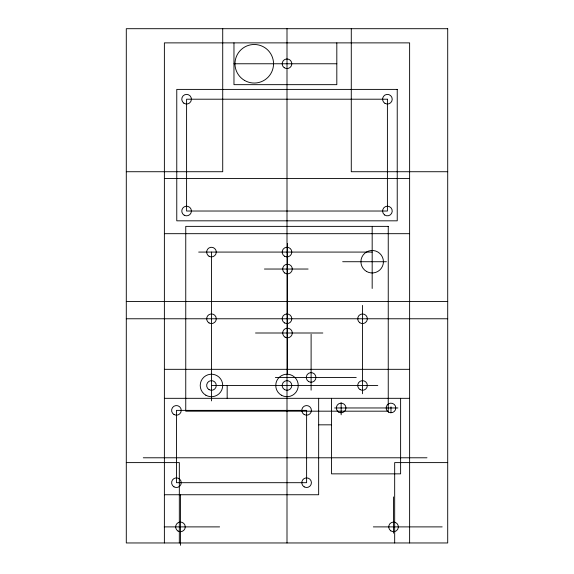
<?xml version="1.0" encoding="UTF-8"?>
<svg xmlns="http://www.w3.org/2000/svg" width="574" height="574" viewBox="0 0 574 574"><rect width="100%" height="100%" fill="white"/><g stroke="black" fill="none" stroke-linecap="round" stroke-linejoin="round"><path stroke-width="0.86" d="M233.97 63.764L336.816 63.764M126.294 171.726L222.719 171.726L222.719 28.7M447.706 171.726L351.281 171.726L351.281 28.7M164.379 178.507L409.621 178.507M164.379 233.683L409.621 233.683M198.683 252.079L372.174 252.079M342.664 261.722L386.417 261.722M264.42 269.034L308.102 269.034M126.294 301.501L447.706 301.501M126.294 318.771L447.706 318.771M255.523 332.999L322.825 332.999M164.379 369.319L409.621 369.319M275.369 377.434L356.232 377.434M211.469 385.47L377.771 385.47M164.379 398.32L409.621 398.32M334.62 407.963L397.933 407.963M318.656 424.832L331.514 424.832M143.292 457.787L426.984 457.787M126.294 462.608L179.325 462.608L179.325 542.961M447.706 462.608L394.675 462.608L394.675 542.961M164.379 494.745L318.656 494.745L318.656 398.32M164.229 526.889L219.605 526.889M373.344 526.889L442.159 526.889M409.621 542.961L409.621 42.878L164.379 42.878L164.379 542.961M400.616 398.32L400.616 473.851L331.514 473.851L331.514 398.32M393.549 496.919L393.549 533.167M390.98 406.858L390.98 412.67M372.174 226.931L372.174 288.471M362.531 305.404L362.531 393.75M341.157 402.747L341.157 414.801M336.816 42.878L336.816 84.658L233.97 84.658L233.97 42.878M311.108 334.29L311.108 390.148M287.481 243.563L287.481 374.083M287 28.7L287 542.961M227.168 385.47L227.168 398.32M211.469 252.079L211.469 400.896M180.451 494.903L180.451 545.3M447.706 28.7L126.294 28.7L126.294 542.961L447.706 542.961L447.706 28.7M397.23 89.4L176.77 89.4L176.77 220.825L397.23 220.825L397.23 89.4M387.407 99.202L186.593 99.202L186.593 211.024L387.407 211.024L387.407 99.202M388.246 226.371L185.754 226.371L185.754 411.178L388.246 411.178L388.246 226.371M306.609 410.374L176.433 410.374L176.433 482.691L306.609 482.691L306.609 410.374M244.617 80.468A19.286 19.286 0 0 0 273.54 63.764A19.286 19.286 0 0 0 244.617 47.068A19.286 19.286 0 0 0 244.617 80.468M284.223 67.71A4.822 4.822 0 0 0 291.8 64.202A4.822 4.822 0 0 0 284.977 59.387A4.822 4.822 0 0 0 284.223 67.71M338.746 412.139A4.822 4.822 0 0 0 345.978 407.963A4.822 4.822 0 0 0 338.746 403.787A4.822 4.822 0 0 0 338.746 412.139M388.569 412.139A4.822 4.822 0 0 0 395.795 407.963A4.822 4.822 0 0 0 388.569 403.787A4.822 4.822 0 0 0 388.569 412.139M174.022 486.867A4.822 4.822 0 0 0 181.255 482.691A4.822 4.822 0 0 0 174.022 478.515A4.822 4.822 0 0 0 174.022 486.867M174.022 414.55A4.822 4.822 0 0 0 181.255 410.374A4.822 4.822 0 0 0 174.022 406.198A4.822 4.822 0 0 0 174.022 414.55M304.198 486.867A4.822 4.822 0 0 0 311.424 482.691A4.822 4.822 0 0 0 304.198 478.515A4.822 4.822 0 0 0 304.198 486.867M304.198 414.55A4.822 4.822 0 0 0 311.424 410.374A4.822 4.822 0 0 0 304.198 406.198A4.822 4.822 0 0 0 304.198 414.55M281.375 395.206A11.25 11.25 0 0 0 298.25 385.47A11.25 11.25 0 0 0 281.375 375.726A11.25 11.25 0 0 0 281.375 395.206M205.844 395.206A11.25 11.25 0 0 0 222.719 385.47A11.25 11.25 0 0 0 205.844 375.726A11.25 11.25 0 0 0 205.844 395.206M183.816 103.141A4.822 4.822 0 0 0 191.393 99.632A4.822 4.822 0 0 0 184.563 94.825A4.822 4.822 0 0 0 183.816 103.141M184.182 215.193A4.822 4.822 0 0 0 191.415 211.024A4.822 4.822 0 0 0 184.182 206.848A4.822 4.822 0 0 0 184.182 215.193M384.63 214.963A4.822 4.822 0 0 0 392.214 211.454A4.822 4.822 0 0 0 385.384 206.647A4.822 4.822 0 0 0 384.63 214.963M384.996 103.377A4.822 4.822 0 0 0 392.229 99.202A4.822 4.822 0 0 0 384.996 95.026A4.822 4.822 0 0 0 384.996 103.377M285.07 337.175A4.822 4.822 0 0 0 292.302 332.999A4.822 4.822 0 0 0 285.07 328.823A4.822 4.822 0 0 0 285.07 337.175M284.704 272.98A4.822 4.822 0 0 0 292.281 269.471A4.822 4.822 0 0 0 285.457 264.657A4.822 4.822 0 0 0 284.704 272.98M390.772 530.828A4.822 4.822 0 0 0 398.349 527.319A4.822 4.822 0 0 0 391.525 522.512A4.822 4.822 0 0 0 390.772 530.828M178.04 531.065A4.822 4.822 0 0 0 185.273 526.889A4.822 4.822 0 0 0 178.04 522.713A4.822 4.822 0 0 0 178.04 531.065M308.697 381.61A4.822 4.822 0 0 0 315.93 377.434A4.822 4.822 0 0 0 308.697 373.258A4.822 4.822 0 0 0 308.697 381.61M359.755 322.717A4.822 4.822 0 0 0 367.331 319.209A4.822 4.822 0 0 0 360.508 314.401A4.822 4.822 0 0 0 359.755 322.717M209.058 322.947A4.822 4.822 0 0 0 216.29 318.771A4.822 4.822 0 0 0 209.058 314.595A4.822 4.822 0 0 0 209.058 322.947M284.589 389.646A4.822 4.822 0 0 0 291.822 385.47A4.822 4.822 0 0 0 284.589 381.294A4.822 4.822 0 0 0 284.589 389.646M284.589 256.255A4.822 4.822 0 0 0 291.822 252.079A4.822 4.822 0 0 0 284.589 247.903A4.822 4.822 0 0 0 284.589 256.255M360.12 389.646A4.822 4.822 0 0 0 367.353 385.47A4.822 4.822 0 0 0 360.12 381.294A4.822 4.822 0 0 0 360.12 389.646M209.058 389.646A4.822 4.822 0 0 0 216.29 385.47A4.822 4.822 0 0 0 209.058 381.294A4.822 4.822 0 0 0 209.058 389.646M209.058 256.255A4.822 4.822 0 0 0 216.29 252.079A4.822 4.822 0 0 0 209.058 247.903A4.822 4.822 0 0 0 209.058 256.255M284.589 322.947A4.822 4.822 0 0 0 291.822 318.771A4.822 4.822 0 0 0 284.589 314.595A4.822 4.822 0 0 0 284.589 322.947M366.549 271.466A11.25 11.25 0 0 0 383.425 261.722A11.25 11.25 0 0 0 366.549 251.979A11.25 11.25 0 0 0 366.549 271.466"/></g></svg>
